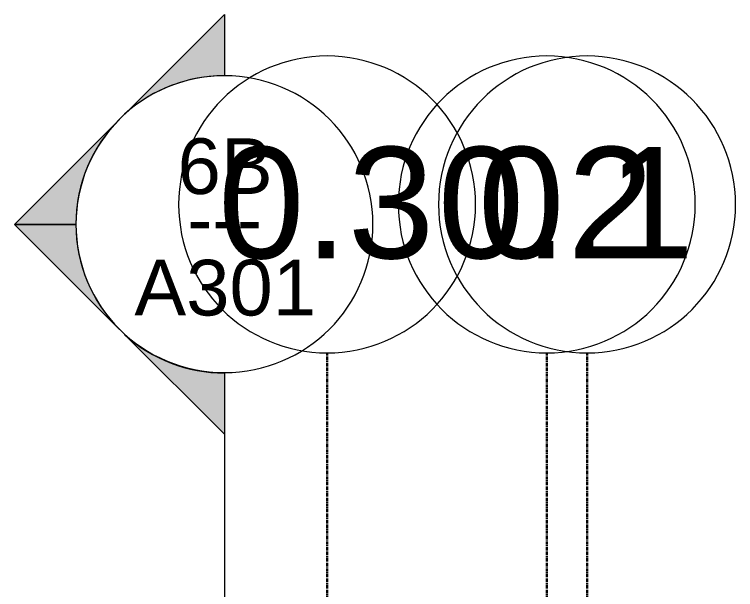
# Model space of a CAD drawing. Header units: inches. Extents: x 1718 to 6958, y -253 to 585.
# Drawn here: x 3736.8 to 3853.3, y 432.2 to 525.2 of the extents above; entities that cross this region are included whole.
import ezdxf

# ---------------------------------------------------------------- set-up
doc = ezdxf.new("R2010")
doc.units = ezdxf.units.IN
doc.header["$MEASUREMENT"] = 0
doc.linetypes.add('Grid Line 1_2__2_', pattern=[0.875, 0.5, -0.125, 0.125, -0.125])
for name, color, linetype, lineweight in [('0-1', 7, 'Continuous', 5), ('0-3', 165, 'Continuous', 5), ('G-ANNO-SYMB', 111, 'Continuous', 9), ('S-GRID-1', 1, 'Grid Line 1_2__2_', 30), ('S-GRID-IDEN', 1, 'Continuous', 9), ('S-GRID-IDEN-1', 147, 'Continuous', 9)]:
    doc.layers.add(name, color=color, linetype=linetype, lineweight=lineweight)
doc.styles.add('Arial', font='arial.ttf', dxfattribs={"height": 9})
doc.styles.add('Arial_1', font='arial.ttf', dxfattribs={"height": 18})
doc.styles.add('Century Gothic', font='ufonts.com_century-gothic.ttf', dxfattribs={"height": 9})

# ---------------------------------------------------------------- blocks, each defined once
blk = doc.blocks.new('Grid - Grid Head - Circle-1738874-BUILDING ELEVATION - COURTYARD - LOOKING WEST')
at = {"layer": 'S-GRID-IDEN-1'}
for start, end in [(360, 180), (180, 360)]:
    blk.add_arc((3481.32, 494.5), 24, start, end, dxfattribs=at)
blk = doc.blocks.new('CTR - 1st Phase - Structure_rvt-1-BUILDING ELEVATION - COURTYARD - LOOKING WEST')
at = {"layer": 'S-GRID-1'}
for p, q in [((3787.32, -159.84), (3787.32, 470.5)), ((3822.82, -159.84), (3822.82, 470.5)), ((3829.32, -159.84), (3829.32, 470.5))]:
    blk.add_line(p, q, dxfattribs=at)
at = {"layer": '0-3'}
for p in [(306, 0), (341.5, 0), (348, 0)]:
    blk.add_blockref('Grid - Grid Head - Circle-1738874-BUILDING ELEVATION - COURTYARD - LOOKING WEST', p, dxfattribs=at)
at = {"layer": 'S-GRID-IDEN', "char_height": 18, "width": 42.42, "attachment_point": 1, "style": 'Arial_1'}
for s, insert in [('0.3', (3769.69, 503.79)), ('0.2', (3805.19, 503.79)), ('0.1', (3811.69, 503.79))]:
    blk.add_mtext(s, dxfattribs=dict(at, insert=insert))
blk = doc.blocks.new('Section - Section Head - Filled-22785-BUILDING ELEVATION - COURTYARD - LOOKING WEST')
at = {"layer": 'G-ANNO-SYMB'}
h = blk.add_hatch(color=256, dxfattribs=at)
edge = h.paths.add_edge_path(flags=0)
edge.add_line((3123.25, -189.24), (3107.15, -173.14))
edge.add_line((3107.15, -173.14), (3107.15, -183.05))
edge.add_arc((3107.15, -207.08), 24.03, 47.9216, 90, ccw=False)
h = blk.add_hatch(color=256, dxfattribs=at)
edge = h.paths.add_edge_path(flags=0)
edge.add_arc((3107.15, -207.08), 24, 0, 45, ccw=False)
edge.add_line((3131.15, -207.08), (3141.09, -207.08))
edge.add_line((3141.09, -207.08), (3124.12, -190.11))
h = blk.add_hatch(color=256, dxfattribs=at)
edge = h.paths.add_edge_path(flags=0)
edge.add_line((3124.12, -224.05), (3141.09, -207.08))
edge.add_line((3141.09, -207.08), (3131.15, -207.08))
edge.add_arc((3107.15, -207.08), 24, 315, 360, ccw=False)
h = blk.add_hatch(color=256, dxfattribs=at)
edge = h.paths.add_edge_path(flags=0)
edge.add_arc((3107.15, -207.08), 24.03, 270, 312.0784, ccw=False)
edge.add_line((3107.15, -231.11), (3107.15, -241.02))
edge.add_line((3107.15, -241.02), (3123.25, -224.92))
for p, q in [((3107.15, -183.05), (3107.15, -173.14)), ((3107.15, -173.14), (3123.25, -189.24)), ((3124.12, -190.11), (3141.09, -207.08)), ((3141.09, -207.08), (3124.12, -224.05)), ((3131.15, -207.08), (3141.09, -207.08)), ((3141.09, -207.08), (3131.15, -207.08)), ((3123.25, -224.92), (3107.15, -241.02)), ((3107.15, -241.02), (3107.15, -231.11))]:
    blk.add_line(p, q, dxfattribs=at)
for centre, radius, start, end in [((3107.15, -207.11), 24, 90, 270), ((3107.15, -207.08), 24.03, 47.9216, 90), ((3107.15, -207.11), 24, 270, 90), ((3107.15, -207.08), 24, 360, 45), ((3107.15, -207.08), 24, 315, 360), ((3107.15, -207.08), 24.03, 270, 312.0784)]:
    blk.add_arc(centre, radius, start, end, dxfattribs=at)

msp = doc.modelspace()

# ---------------------------------------------------------------- linework, layer by layer
at = {"layer": 'G-ANNO-SYMB'}
msp.add_line((3770.72, 467.28), (3770.72, -193.84), dxfattribs=at)

# ---------------------------------------------------------------- block references
at = {"layer": '0-1'}
msp.add_blockref('CTR - 1st Phase - Structure_rvt-1-BUILDING ELEVATION - COURTYARD - LOOKING WEST', (0, 0), dxfattribs=at)
at = {"layer": 'G-ANNO-SYMB', "rotation": 180}
msp.add_blockref('Section - Section Head - Filled-22785-BUILDING ELEVATION - COURTYARD - LOOKING WEST', (6877.87, 284.2), dxfattribs=at)

# ---------------------------------------------------------------- texts
at = {"layer": 'G-ANNO-SYMB', "char_height": 9, "attachment_point": 1}
for s, insert, width, style in [('6B', (3763.15, 505.19), 18.786, 'Arial'), ('---', (3764.75, 496.68), 15.453, 'Century Gothic'), ('A301', (3756.16, 485.55), 35.754, 'Arial')]:
    msp.add_mtext(s, dxfattribs=dict(at, insert=insert, width=width, style=style))

doc.saveas('drawing.dxf')
